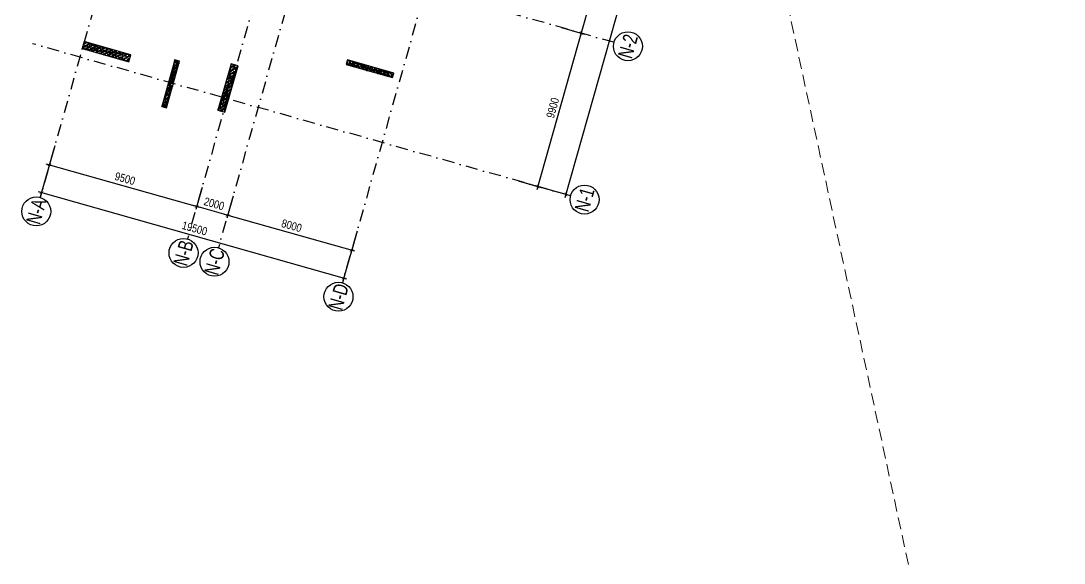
# Model space of a CAD drawing. Header units: millimetres. Extents: x -185400 to -147, y -14070 to 168686.
# Drawn here: x -64925 to -147, y 54501 to 88185 of the extents above; entities that cross this region are included whole.
import ezdxf
from ezdxf.enums import TextEntityAlignment as Align

# ---------------------------------------------------------------- set-up
doc = ezdxf.new("R2010")
doc.units = ezdxf.units.MM
doc.header["$LTSCALE"] = 300
doc.header["$MEASUREMENT"] = 0
doc.linetypes.add('DASHDOT', pattern=[1, 0.5, -0.25, 0, -0.25])
doc.linetypes.add('HIDDEN', pattern=[0.375, 0.25, -0.125])
for name, color, linetype in [('KC-Betong', 6, 'Continuous'), ('KT-Kich thuoc', 9, 'Continuous'), ('KT-Luoi truc South Tower', 8, 'DASHDOT'), ('ST_MBDV Cot vach 220805$0$AUDIT_I_220805193045-1', 50, 'Continuous')]:
    doc.layers.add(name, color=color, linetype=linetype)
doc.layers.add('KT-Chi gioi XD', color=7, linetype='HIDDEN', true_color=0x0066cc)
doc.styles.add('Arial Narrow', font='ARIALN.TTF')
doc.styles.add('ST_MBDV Cot vach 220805$0$HBA-Text', font='GOTHIC.TTF')
doc.dimstyles.new('ccu12-200', dxfattribs={"dimscale": 200, "dimtxt": 2.5, "dimasz": 1, "dimexe": 1, "dimexo": 2, "dimgap": 1, "dimtad": 1, "dimdec": 0, "dimdsep": 46, "dimtxsty": 'Arial Narrow', "dimblk": 'ARCHTICK', "dimcen": -1, "dimdle": 1, "dimclrd": 256, "dimclre": 256, "dimclrt": 3, "dimadec": 0, "dimazin": 2, "dimtfac": 0.1, "dimtdec": 0, "dimtmove": 0, "dimatfit": 1, "dimldrblk": 'ARCHTICK', "dimfxl": 1, "dimtvp": 0.833333, "dimtolj": 1, "dimtzin": 12, "dimarcsym": 0})

# ---------------------------------------------------------------- blocks, each defined once
blk = doc.blocks.new('_ARCHTICK')
at = {"color": 0, "linetype": 'ByBlock', "const_width": 0.15}
blk.add_lwpolyline([(-0.5, -0.5), (0.5, 0.5)], dxfattribs=at)
blk = doc.blocks.new('*D87')
at = {"layer": 'Defpoints', "color": 0, "transparency": 16777216}
for p in [(-29373, 96253, 0), (-27752, 95795), (-31738, 87881, 0)]:
    blk.add_point(p, dxfattribs=at)
at = {"layer": 'KT-Kich thuoc', "lineweight": -2, "transparency": 16777216}
for p, q in [((-30173, 87230), (-27698, 95988)), ((-28988, 96144), (-27560, 95741)), ((-31353, 87772), (-29926, 87369))]:
    blk.add_line(p, q, dxfattribs=at)
at = {"layer": 'KT-Kich thuoc', "lineweight": -2, "transparency": 16777216, "xscale": 200, "yscale": 200, "zscale": 200}
for p, rotation in [((-27752, 95795), 74.2212191827257), ((-30118, 87423), 254.2212191827257)]:
    blk.add_blockref('_ARCHTICK', p, dxfattribs=dict(at, rotation=rotation))
at = {"layer": 'KT-Kich thuoc', "color": 3, "transparency": 16777216, "insert": (-29373, 91733), "char_height": 500, "attachment_point": 5, "rotation": 74.22122, "style": 'Arial Narrow'}
blk.add_mtext('\\A1;8700', dxfattribs=at)
blk = doc.blocks.new('*D88')
at = {"layer": 'Defpoints', "color": 0, "transparency": 16777216}
for p in [(-31738, 87881, 0), (-30118, 87423), (-34430, 78354, 0)]:
    blk.add_point(p, dxfattribs=at)
at = {"layer": 'KT-Kich thuoc', "lineweight": -2, "transparency": 16777216}
for p, q in [((-32865, 77704), (-30064, 87615)), ((-31353, 87772), (-29926, 87369)), ((-34045, 78245), (-32618, 77842))]:
    blk.add_line(p, q, dxfattribs=at)
at = {"layer": 'KT-Kich thuoc', "lineweight": -2, "transparency": 16777216, "xscale": 200, "yscale": 200, "zscale": 200}
for p, rotation in [((-30118, 87423), 74.2212191827257), ((-32810, 77896), 254.2212191827257)]:
    blk.add_blockref('_ARCHTICK', p, dxfattribs=dict(at, rotation=rotation))
at = {"layer": 'KT-Kich thuoc', "color": 3, "transparency": 16777216, "insert": (-31902, 82783), "char_height": 500, "attachment_point": 5, "rotation": 74.22122, "style": 'Arial Narrow'}
blk.add_mtext('\\A1;9900', dxfattribs=at)
blk = doc.blocks.new('*D89')
at = {"layer": 'Defpoints', "color": 0, "transparency": 16777216}
for p in [(-14254, 149758, 0), (-10901, 148811), (-34430, 78354, 0)]:
    blk.add_point(p, dxfattribs=at)
at = {"layer": 'KT-Kich thuoc', "lineweight": -2, "transparency": 16777216}
for p, q in [((-13869, 149649), (-10709, 148756)), ((-31132, 77214), (-10847, 149003)), ((-34045, 78245), (-30886, 77352))]:
    blk.add_line(p, q, dxfattribs=at)
at = {"layer": 'KT-Kich thuoc', "lineweight": -2, "transparency": 16777216, "xscale": 200, "yscale": 200, "zscale": 200}
for p, rotation in [((-10901, 148811), 74.2212191827257), ((-31078, 77407), 254.2212191827257)]:
    blk.add_blockref('_ARCHTICK', p, dxfattribs=dict(at, rotation=rotation))
at = {"layer": 'KT-Kich thuoc', "color": 3, "transparency": 16777216, "insert": (-21428, 113232), "char_height": 500, "attachment_point": 5, "rotation": 74.22122, "style": 'Arial Narrow'}
blk.add_mtext('\\A1;74200', dxfattribs=at)
blk = doc.blocks.new('*D78')
at = {"layer": 'Defpoints', "color": 0, "transparency": 16777216}
for p in [(-62708, 80812, 0), (-63642, 77507), (-43943, 75510, 0)]:
    blk.add_point(p, dxfattribs=at)
at = {"layer": 'KT-Kich thuoc', "lineweight": -2, "transparency": 16777216}
for p, q in [((-62817, 80428), (-63697, 77314)), ((-44684, 72150), (-63835, 77561)), ((-44052, 75125), (-44931, 72012))]:
    blk.add_line(p, q, dxfattribs=at)
at = {"layer": 'KT-Kich thuoc', "lineweight": -2, "transparency": 16777216, "xscale": 200, "yscale": 200, "zscale": 200}
for p, rotation in [((-63642, 77507), 164.2212191784306), ((-44877, 72204), 344.2212191784306)]:
    blk.add_blockref('_ARCHTICK', p, dxfattribs=dict(at, rotation=rotation))
at = {"layer": 'KT-Kich thuoc', "color": 3, "transparency": 16777216, "insert": (-54136, 75293), "char_height": 500, "attachment_point": 5, "rotation": 344.22122, "style": 'Arial Narrow'}
blk.add_mtext('\\A1;19500', dxfattribs=at)
blk = doc.blocks.new('*D79')
at = {"layer": 'Defpoints', "color": 0, "transparency": 16777216}
for p in [(-51641, 77685, 0), (-52086, 76112), (-43943, 75510, 0)]:
    blk.add_point(p, dxfattribs=at)
at = {"layer": 'KT-Kich thuoc', "lineweight": -2, "transparency": 16777216}
for p, q in [((-51750, 77300), (-52140, 75919)), ((-44195, 73882), (-52279, 76166)), ((-44052, 75125), (-44442, 73744))]:
    blk.add_line(p, q, dxfattribs=at)
at = {"layer": 'KT-Kich thuoc', "lineweight": -2, "transparency": 16777216, "xscale": 200, "yscale": 200, "zscale": 200}
for p, rotation in [((-52086, 76112), 164.2212191784306), ((-44387, 73936), 344.2212191784306)]:
    blk.add_blockref('_ARCHTICK', p, dxfattribs=dict(at, rotation=rotation))
at = {"layer": 'KT-Kich thuoc', "color": 3, "transparency": 16777216, "insert": (-48113, 75462), "char_height": 500, "attachment_point": 5, "rotation": 344.22122, "style": 'Arial Narrow'}
blk.add_mtext('\\A1;8000', dxfattribs=at)
blk = doc.blocks.new('*D80')
at = {"layer": 'Defpoints', "color": 0, "transparency": 16777216}
for p in [(-62708, 80812, 0), (-63153, 79239), (-53566, 78229, 0)]:
    blk.add_point(p, dxfattribs=at)
at = {"layer": 'KT-Kich thuoc', "lineweight": -2, "transparency": 16777216}
for p, q in [((-62817, 80428), (-63207, 79046)), ((-53818, 76601), (-63345, 79293)), ((-53675, 77844), (-54065, 76463))]:
    blk.add_line(p, q, dxfattribs=at)
at = {"layer": 'KT-Kich thuoc', "lineweight": -2, "transparency": 16777216, "xscale": 200, "yscale": 200, "zscale": 200}
for p, rotation in [((-63153, 79239), 164.2212191784306), ((-54011, 76655), 344.2212191784306)]:
    blk.add_blockref('_ARCHTICK', p, dxfattribs=dict(at, rotation=rotation))
at = {"layer": 'KT-Kich thuoc', "color": 3, "transparency": 16777216, "insert": (-58458, 78385), "char_height": 500, "attachment_point": 5, "rotation": 344.22122, "style": 'Arial Narrow'}
blk.add_mtext('\\A1;9500', dxfattribs=at)
blk = doc.blocks.new('*D67')
at = {"layer": 'Defpoints', "color": 0, "transparency": 16777216}
for p in [(-53566, 78229, 0), (-51641, 77685, 0), (-54011, 76655)]:
    blk.add_point(p, dxfattribs=at)
at = {"layer": 'KT-Kich thuoc', "lineweight": -2, "transparency": 16777216}
for p, q in [((-53675, 77844), (-54065, 76463)), ((-51750, 77300), (-52140, 75919)), ((-51894, 76057), (-54203, 76710))]:
    blk.add_line(p, q, dxfattribs=at)
at = {"layer": 'KT-Kich thuoc', "lineweight": -2, "transparency": 16777216, "xscale": 200, "yscale": 200, "zscale": 200}
for p, rotation in [((-54011, 76655), 164.2212206128977), ((-52086, 76112), 344.2212206128978)]:
    blk.add_blockref('_ARCHTICK', p, dxfattribs=dict(at, rotation=rotation))
at = {"layer": 'KT-Kich thuoc', "color": 3, "transparency": 16777216, "insert": (-52925, 76822), "char_height": 500, "attachment_point": 5, "rotation": 344.22122, "style": 'Arial Narrow'}
blk.add_mtext('\\A1;2000', dxfattribs=at)
blk = doc.blocks.new('ST_MBDV Cot vach 220805$0$GRID-SYM-flat-103')
at = {"layer": 'ST_MBDV Cot vach 220805$0$AUDIT_I_220805193045-1'}
blk.add_circle((0, 0, 0), 900, dxfattribs=at)
at = {"layer": 'ST_MBDV Cot vach 220805$0$AUDIT_I_220805193045-1', "style": 'ST_MBDV Cot vach 220805$0$HBA-Text'}
blk.add_attdef('GRID', text='', height=900, rotation=19.04714, dxfattribs=at).set_placement((0, 0, 0), align=Align.MIDDLE_CENTER)
blk = doc.blocks.new('*U35')
h = blk.add_hatch()
h.set_pattern_fill('VATLIEU04', color=250, scale=40, style=0, pattern_type=2)
h.set_pattern_definition([(50, (2050, 500), (286.904, -25.1), [30, -330]), (355, (2050, 500), (-55.5, 300.877), [24, -264]), (100.451, (2073.9, 497.9), (231.404, 275.776), [25.496, -280.457]), (46.184, (2050, 580), (426.896, -66.208), [45, -495]), (96.636, (2085.57, 574.5), (373.865, 389.65), [38.244, -420.685]), (351.184, (2050, 580), (373.865, 389.65), [36, -396]), (21, (2090, 560), (238.763, -161.048), [30, -330]), (326, (2090, 560), (97.326, 290.06), [24, -264]), (71.451, (2109.9, 546.58), (336.09, 129.012), [25.496, -280.457]), (37.5, (2050, 500), (4.864, 133.1575), [0, -260.8, 0, -268, 0, -265]), (7.5, (2050, 500), (105.228, 157.765), [0, -152.8, 0, -254.8, 0, -101]), (327.5, (1960.8, 500), (213.529, -9.022), [0, -100, 0, -312, 0, -414]), (317.5, (1920.8, 500), (233.274, 40.042), [0, -130, 0, -207.2, 0, -294]), (45, (2050, 500), (-120.208, 120.208), []), (45, (2050, 549), (-120.208, 120.208), [])])
h.paths.add_polyline_path([(-475, -475), (2525, -475), (2525, -25), (-475, -25)])
at = {"color": 6, "ltscale": 0.25}
blk.add_lwpolyline([(-475, -475), (2525, -475), (2525, -25), (-475, -25)], close=True, dxfattribs=at)
at = {"layer": 'Defpoints', "linetype": 'ByBlock', "ltscale": 30}
for p, q in [((2525, -475), (-475, -25)), ((-475, -475), (2525, -25))]:
    blk.add_line(p, q, dxfattribs=at)
blk = doc.blocks.new('*U34')
h = blk.add_hatch()
h.set_pattern_fill('VATLIEU04', color=250, scale=40, style=0, pattern_type=2)
h.set_pattern_definition([(50, (-650, 3050), (286.904, -25.101), [30, -330]), (355, (-650, 3050), (-55.5, 300.877), [24, -264]), (100.451, (-626.1, 3047.9), (231.404, 275.776), [25.496, -280.457]), (46.184, (-650, 3130), (426.896, -66.208), [45, -495]), (96.636, (-614.42, 3124.5), (373.865, 389.647), [38.244, -420.685]), (351.184, (-650, 3130), (373.865, 389.65), [36, -396]), (21, (-610, 3110), (238.763, -161.048), [30, -330]), (326, (-610, 3110), (97.326, 290.06), [24, -264]), (71.451, (-590.1, 3096.58), (336.09, 129.012), [25.496, -280.457]), (37.5, (-650, 3050), (4.864, 133.1575), [0, -260.8, 0, -268, 0, -265]), (7.5, (-650, 3050), (105.228, 157.7647), [0, -152.8, 0, -254.8, 0, -101]), (327.5, (-739.2, 3050), (213.529, -9.022), [0, -100, 0, -312, 0, -414]), (317.5, (-779.2, 3050), (233.274, 40.042), [0, -130, 0, -207.2, 0, -294]), (45, (-650, 3050), (-120.208, 120.208), []), (45, (-650, 3099), (-120.208, 120.208), [])])
h.paths.add_polyline_path([(-475, -475), (-175, -475), (-175, 2525), (-475, 2525)])
at = {"color": 6, "ltscale": 0.25}
blk.add_lwpolyline([(-475, -475), (-175, -475), (-175, 2525), (-475, 2525)], close=True, dxfattribs=at)
at = {"layer": 'Defpoints', "linetype": 'ByBlock', "ltscale": 30}
for p, q in [((-175, -475), (-475, 2525)), ((-475, -475), (-175, 2525))]:
    blk.add_line(p, q, dxfattribs=at)
blk = doc.blocks.new('*U36')
h = blk.add_hatch()
h.set_pattern_fill('VATLIEU04', color=250, scale=40, style=0, pattern_type=2)
h.set_pattern_definition([(50, (-500, 3050), (286.904, -25.101), [30, -330]), (355, (-500, 3050), (-55.5, 300.877), [24, -264]), (100.451, (-476.1, 3047.9), (231.404, 275.776), [25.496, -280.457]), (46.184, (-500, 3130), (426.896, -66.208), [45, -495]), (96.636, (-464.43, 3124.5), (373.865, 389.647), [38.244, -420.685]), (351.184, (-500, 3130), (373.865, 389.65), [36, -396]), (21, (-460, 3110), (238.763, -161.048), [30, -330]), (326, (-460, 3110), (97.326, 290.06), [24, -264]), (71.451, (-440.1, 3096.58), (336.09, 129.012), [25.496, -280.457]), (37.5, (-500, 3050), (4.864, 133.1575), [0, -260.8, 0, -268, 0, -265]), (7.5, (-500, 3050), (105.228, 157.7647), [0, -152.8, 0, -254.8, 0, -101]), (327.5, (-589.2, 3050), (213.529, -9.022), [0, -100, 0, -312, 0, -414]), (317.5, (-629.2, 3050), (233.274, 40.042), [0, -130, 0, -207.2, 0, -294]), (45, (-500, 3050), (-120.208, 120.208), []), (45, (-500, 3099), (-120.208, 120.208), [])])
h.paths.add_polyline_path([(-475, -475), (-25, -475), (-25, 2525), (-475, 2525)])
at = {"color": 6, "ltscale": 0.25}
blk.add_lwpolyline([(-475, -475), (-25, -475), (-25, 2525), (-475, 2525)], close=True, dxfattribs=at)
at = {"layer": 'Defpoints', "linetype": 'ByBlock', "ltscale": 30}
for p, q in [((-25, -475), (-475, 2525)), ((-475, -475), (-25, 2525))]:
    blk.add_line(p, q, dxfattribs=at)
blk = doc.blocks.new('A$C757F5D6E')
at = {"layer": 'KC-Betong', "linetype": 'ByBlock'}
for name, p, rotation in [('*U35', (-60525, 86792), 344.22121318315), ('*U34', (-55586, 83199), 344.22121318315), ('*U36', (-52100, 82957), 344.22121318315), ('*U34', (-42169, 85243), 74.22121318315003)]:
    blk.add_blockref(name, p, dxfattribs=dict(at, rotation=rotation))

msp = doc.modelspace()

# ---------------------------------------------------------------- linework, layer by layer
at = {"layer": 'KT-Chi gioi XD', "lineweight": 13, "ltscale": 10, "elevation": 0, "flags": 128}
msp.add_lwpolyline([(-29078.1, 143772.1), (-33774.2, 161645), (-36124.3, 162456.9), (-45058.2, 155685.5), (-68562, 137753.5), (-92229.5, 120645.5, 0.684877), (-61797, 6849.6), (-41426.4, 4693.7), (-2997.3, 5908.3), (-146.9, 9554.9)], format="xyb", close=True, dxfattribs=at)
at = {"layer": 'KT-Luoi truc South Tower', "ltscale": 5}
for p, q in [((-38376.6, 166919.4), (-63723.7, 77217.8)), ((-29234.6, 164336.2), (-54581.7, 74634.5)), ((-27310, 163792.3), (-52657.1, 74090.7)), ((-19611.4, 161616.9), (-44958.5, 71915.3)), ((-28097.4, 86851.9), (-61513.9, 96294.4)), ((-30789.4, 77324.9), (-64205.9, 86767.5))]:
    msp.add_line(p, q, dxfattribs=at)

# ---------------------------------------------------------------- block references
at = {"layer": 'KT-Kich thuoc'}
msp.add_blockref('A$C757F5D6E', (0, 0), dxfattribs=at)
ref = msp.add_blockref('ST_MBDV Cot vach 220805$0$GRID-SYM-flat-103', (-27231.3, 86607.1, 0), dxfattribs=at)
ref.add_attrib('GRID', 'N-2', dxfattribs={"layer": 'ST_MBDV Cot vach 220805$0$AUDIT_I_220805193045-1', "height": 900, "rotation": 74, "style": 'ST_MBDV Cot vach 220805$0$HBA-Text', "width": 0.75}).set_placement((-27231.3, 86607.1, 0), align=Align.MIDDLE_CENTER)
ref = msp.add_blockref('ST_MBDV Cot vach 220805$0$GRID-SYM-flat-103', (-29923.3, 77080.4, 0), dxfattribs=at)
ref.add_attrib('GRID', 'N-1', dxfattribs={"layer": 'ST_MBDV Cot vach 220805$0$AUDIT_I_220805193045-1', "height": 900, "rotation": 74, "style": 'ST_MBDV Cot vach 220805$0$HBA-Text', "width": 0.75}).set_placement((-29923.3, 77080.4, 0), align=Align.MIDDLE_CENTER)
ref = msp.add_blockref('ST_MBDV Cot vach 220805$0$GRID-SYM-flat-103', (-63968.5, 76351.7, 0), dxfattribs=at)
ref.add_attrib('GRID', 'N-A', dxfattribs={"layer": 'ST_MBDV Cot vach 220805$0$AUDIT_I_220805193045-1', "height": 900, "rotation": 74, "style": 'ST_MBDV Cot vach 220805$0$HBA-Text', "width": 0.75}).set_placement((-63968.5, 76351.7, 0), align=Align.MIDDLE_CENTER)
ref = msp.add_blockref('ST_MBDV Cot vach 220805$0$GRID-SYM-flat-103', (-54826.5, 73768.4, 0), dxfattribs=at)
ref.add_attrib('GRID', 'N-B', dxfattribs={"layer": 'ST_MBDV Cot vach 220805$0$AUDIT_I_220805193045-1', "height": 900, "rotation": 74, "style": 'ST_MBDV Cot vach 220805$0$HBA-Text', "width": 0.75}).set_placement((-54826.5, 73768.4, 0), align=Align.MIDDLE_CENTER)
ref = msp.add_blockref('ST_MBDV Cot vach 220805$0$GRID-SYM-flat-103', (-52901.8, 73224.6, 0), dxfattribs=at)
ref.add_attrib('GRID', 'N-C', dxfattribs={"layer": 'ST_MBDV Cot vach 220805$0$AUDIT_I_220805193045-1', "height": 900, "rotation": 74, "style": 'ST_MBDV Cot vach 220805$0$HBA-Text', "width": 0.75}).set_placement((-52901.8, 73224.6, 0), align=Align.MIDDLE_CENTER)
ref = msp.add_blockref('ST_MBDV Cot vach 220805$0$GRID-SYM-flat-103', (-45203.3, 71049.2, 0), dxfattribs=at)
ref.add_attrib('GRID', 'N-D', dxfattribs={"layer": 'ST_MBDV Cot vach 220805$0$AUDIT_I_220805193045-1', "height": 900, "rotation": 74, "style": 'ST_MBDV Cot vach 220805$0$HBA-Text', "width": 0.75}).set_placement((-45203.3, 71049.2, 0), align=Align.MIDDLE_CENTER)

# ---------------------------------------------------------------- dimensions: what is measured, and where the dimension line sits
for base, p1, p2, angle, picture, middle in [((-10901.4, 148810.6), (-34430.3, 78353.9, 0), (-14253.6, 149757.8, 0), 74.221219, '*D89', (-21427.8, 113232.4)), ((-27752.4, 95795.1), (-31738.3, 87880.7, 0), (-29372.5, 96252.9, 0), 74.221219, '*D87', (-29373.4, 91732.8)), ((-30118.2, 87422.9), (-34430.3, 78353.9, 0), (-31738.3, 87880.7, 0), 74.221219, '*D88', (-31902.4, 82783.3)), ((-63642.2, 77506.5), (-43942.8, 75510, 0), (-62708, 80812.5, 0), 164.221219, '*D78', (-54135.8, 75293.4)), ((-63152.7, 79238.7), (-53566, 78229.2, 0), (-62708, 80812.5, 0), 164.221219, '*D80', (-58457.9, 78385.2)), ((-52086, 76111.6), (-43942.8, 75510, 0), (-51641.3, 77685.4, 0), 164.221219, '*D79', (-48113, 75462))]:
    dim = msp.add_linear_dim(base=base, p1=p1, p2=p2, angle=angle, dimstyle='ccu12-200', dxfattribs=at)
    dim.commit()
    dim.dimension.update_dxf_attribs({"geometry": picture, "text_midpoint": middle})
dim = msp.add_aligned_dim(p1=(-51641.3, 77685.4, 0), p2=(-53566, 78229.2, 0), distance=1635.4, dimstyle='ccu12-200', dxfattribs=at)
dim.commit()
dim.dimension.update_dxf_attribs({"geometry": '*D67', "text_midpoint": (-52924.6, 76821.6)})

doc.saveas('drawing.dxf')
